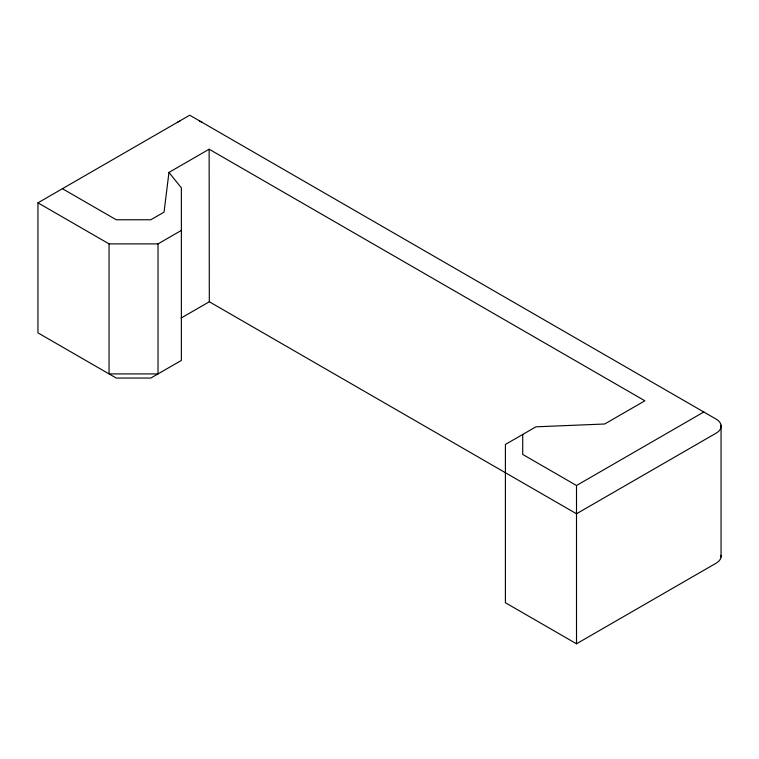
<?xml version="1.0" encoding="UTF-8"?>
<svg xmlns="http://www.w3.org/2000/svg" width="759" height="759" viewBox="0 0 759 759"><rect width="100%" height="100%" fill="white"/><g stroke="black" fill="none" stroke-linecap="round" stroke-linejoin="round"><path stroke-width="1.14" d="M721.05 555.294A17.315 9.99 0 0 1 716.05 563.235L576.508 643.793L505.409 602.741L505.409 444.451L535.93 426.824L604.695 423.996L644.884 400.799L209.142 149.219L168.953 172.426L164.058 212.131L150.842 219.759L116.222 219.759L62.428 188.697M168.953 172.426L181.373 187.871L181.373 360.43L150.842 378.048L116.222 378.048L37.95 332.859L37.95 202.833L189.722 115.207L716.05 419.072A17.315 9.99 0 0 1 716.05 433.209L576.508 513.767L209.313 301.769L181.154 318.021M37.95 202.833L109.059 243.886L158.014 243.886L181.373 230.404M522.714 434.452L522.714 454.442L576.508 485.504L703.802 412.004M209.142 149.219L209.313 301.769M721.05 425.268L721.05 557.04M576.508 485.504L576.508 643.793M158.014 243.886L158.014 373.912L109.059 373.912L109.059 243.886M177.483 122.275A17.305 9.99 0 0 1 179.798 121.155M199.655 121.155A17.305 9.99 0 0 1 201.97 122.275"/></g></svg>
